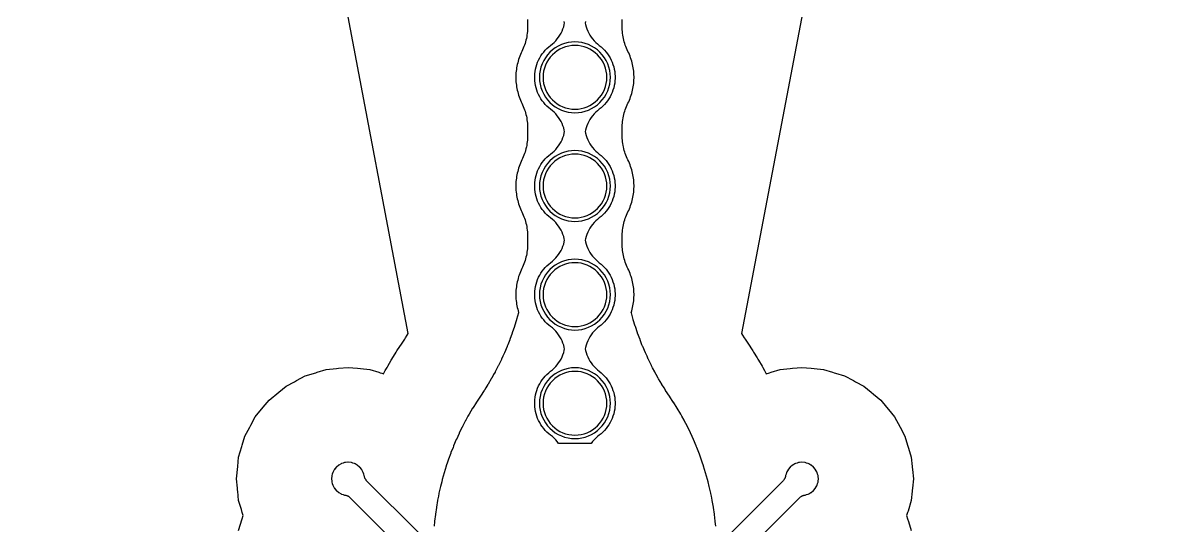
# Model space of a CAD drawing. Header units: metres. Extents: x -1805 to 1655, y -683 to 39617.
# Drawn here: x -116.7 to 126.9, y -538.5 to -432 of the extents above; entities that cross this region are included whole.
import ezdxf

# ---------------------------------------------------------------- set-up
doc = ezdxf.new("R2010")
doc.units = ezdxf.units.M
for name, color, linetype in [('Etching', 5, 'CONTINUOUS'), ('Metal', 4, 'CONTINUOUS'), ('pad_etching', 1, 'CONTINUOUS'), ('PEDOT_SIROF', 6, 'CONTINUOUS')]:
    doc.layers.add(name, color=color, linetype=linetype)

msp = doc.modelspace()

# ---------------------------------------------------------------- linework, layer by layer
at = {"layer": 'Etching'}
for points in [[(-71.14, -539.44), (-70.38, -536.93), (-70.18, -536.27), (-70.38, -535.61), (-70.56, -535), (-71.14, -533.1), (-71.34, -531.11), (-71.35, -530.95), (-71.4, -530.48), (-71.6, -528.49), (-71.34, -525.87), (-71.14, -523.89), (-70.47, -521.68), (-70.38, -521.37), (-69.8, -519.46), (-68.79, -517.58), (-68.56, -517.14), (-67.62, -515.38), (-65.95, -513.35), (-64.69, -511.81), (-62.65, -510.14), (-61.11, -508.87), (-59.35, -507.93), (-58.91, -507.7), (-57.03, -506.69), (-54.82, -506.02), (-54.51, -505.93), (-52.6, -505.35), (-50.46, -505.14), (-49.98, -505.09), (-48, -504.9), (-46.02, -505.09), (-45.38, -505.15), (-43.4, -505.35), (-41.49, -505.93), (-41.18, -506.02), (-40.88, -506.11), (-40.49, -506.23), (-40.12, -505.55), (-39.88, -505.12), (-39.75, -504.89), (-39.61, -504.65), (-38.87, -503.39), (-38.86, -503.38), (-38.73, -503.15), (-37.8, -501.66), (-37.66, -501.43), (-37.51, -501.21), (-36.69, -499.96), (-36.01, -498.94), (-35.83, -498.65), (-35.49, -498.11), (-35.26, -497.72), (-858, 3836.51)], [(858, 3836.51), (35.26, -497.72), (35.47, -498.08), (35.84, -498.67), (35.99, -498.91), (36.69, -499.97), (37.51, -501.21), (37.66, -501.43), (37.8, -501.66), (38.58, -502.91), (38.58, -502.91), (38.73, -503.15), (38.86, -503.38), (39.61, -504.65), (39.75, -504.89), (40.12, -505.55), (40.49, -506.23), (41.18, -506.02), (41.49, -505.93), (43.4, -505.35), (45.54, -505.14), (46.02, -505.09), (48, -504.9), (49.98, -505.09), (50.62, -505.15), (52.6, -505.35), (54.51, -505.93), (54.82, -506.02), (55.12, -506.11), (57.03, -506.69), (58.91, -507.7), (59.35, -507.93), (61.11, -508.87), (62.65, -510.14), (63.14, -510.54), (64.69, -511.81), (65.95, -513.35), (66.35, -513.84), (67.62, -515.38), (68.79, -517.58), (69.8, -519.46), (70.38, -521.37), (70.56, -521.98), (71.14, -523.89), (71.34, -525.87), (71.35, -526.03), (71.4, -526.51), (71.6, -528.49), (71.4, -530.48), (71.35, -530.95), (71.34, -531.11), (71.14, -533.1), (70.47, -535.31), (70.38, -535.61), (70.18, -536.27), (70.38, -536.93), (70.56, -537.54), (71.14, -539.44)], [(-10, -431.27), (-10, -432.71), (-10.01, -433.07), (-10.02, -433.44), (-10.05, -433.8), (-10.09, -434.16), (-10.14, -434.53), (-10.2, -434.89), (-10.27, -435.24), (-10.35, -435.6), (-10.45, -435.95), (-10.55, -436.3), (-10.66, -436.65), (-10.79, -436.99), (-10.92, -437.33), (-11.07, -437.66), (-11.22, -437.99), (-11.38, -438.32), (-11.53, -438.66), (-11.67, -439), (-11.79, -439.35), (-11.91, -439.69), (-12.02, -440.05), (-12.11, -440.4), (-12.2, -440.76), (-12.27, -441.12), (-12.34, -441.48), (-12.39, -441.84), (-12.43, -442.21), (-12.47, -442.57), (-12.49, -442.94), (-12.5, -443.31), (-12.5, -443.68), (-12.49, -444.04), (-12.47, -444.41), (-12.43, -444.78), (-12.39, -445.14), (-12.34, -445.5), (-12.27, -445.87), (-12.2, -446.23), (-12.11, -446.58), (-12.02, -446.94), (-11.91, -447.29), (-11.79, -447.64), (-11.67, -447.98), (-11.53, -448.32), (-11.38, -448.66), (-11.22, -448.99), (-11.07, -449.32), (-10.92, -449.66), (-10.79, -450), (-10.66, -450.34), (-10.55, -450.68), (-10.45, -451.03), (-10.35, -451.39), (-10.27, -451.74), (-10.2, -452.1), (-10.14, -452.46), (-10.09, -452.82), (-10.05, -453.18), (-10.02, -453.55), (-10.01, -453.91), (-10, -454.27), (-10, -455.71), (-10.01, -456.07), (-10.02, -456.44), (-10.05, -456.8), (-10.09, -457.16), (-10.14, -457.53), (-10.2, -457.89), (-10.27, -458.24), (-10.35, -458.6), (-10.45, -458.95), (-10.55, -459.3), (-10.66, -459.65), (-10.79, -459.99), (-10.92, -460.33), (-11.07, -460.66), (-11.22, -460.99), (-11.38, -461.32), (-11.53, -461.66), (-11.67, -462), (-11.79, -462.35), (-11.91, -462.69), (-12.02, -463.05), (-12.11, -463.4), (-12.2, -463.76), (-12.27, -464.12), (-12.34, -464.48), (-12.39, -464.84), (-12.43, -465.21), (-12.47, -465.57), (-12.49, -465.94), (-12.5, -466.31), (-12.5, -466.68), (-12.49, -467.04), (-12.47, -467.41), (-12.43, -467.78), (-12.39, -468.14), (-12.34, -468.5), (-12.27, -468.87), (-12.2, -469.23), (-12.11, -469.58), (-12.02, -469.94), (-11.91, -470.29), (-11.79, -470.64), (-11.67, -470.98), (-11.53, -471.32), (-11.38, -471.66), (-11.22, -471.99), (-11.07, -472.32), (-10.92, -472.66), (-10.79, -473), (-10.66, -473.34), (-10.55, -473.68), (-10.45, -474.03), (-10.35, -474.39), (-10.27, -474.74), (-10.2, -475.1), (-10.14, -475.46), (-10.09, -475.82), (-10.05, -476.18), (-10.02, -476.55), (-10.01, -476.91), (-10, -477.27), (-10, -478.48), (-10, -478.51), (-10, -478.53), (-10.01, -479.14), (-10.02, -479.44), (-10.05, -479.8), (-10.09, -480.16), (-10.14, -480.53), (-10.2, -480.89), (-10.27, -481.24), (-10.35, -481.6), (-10.45, -481.95), (-10.55, -482.3), (-10.66, -482.65), (-10.79, -482.99), (-10.92, -483.33), (-11.07, -483.66), (-11.22, -483.99), (-11.38, -484.32), (-11.53, -484.66), (-11.67, -485), (-11.79, -485.35), (-11.91, -485.69), (-12.02, -486.05), (-12.11, -486.4), (-12.2, -486.76), (-12.27, -487.12), (-12.34, -487.48), (-12.39, -487.84), (-12.43, -488.21), (-12.47, -488.57), (-12.49, -488.94), (-12.5, -489.31), (-12.5, -489.68), (-12.49, -490.04), (-12.47, -490.41), (-12.43, -490.78), (-12.39, -491.14), (-12.34, -491.5), (-12.27, -491.87), (-12.2, -492.23), (-12.11, -492.58), (-12.02, -492.94), (-11.92, -493.26), (-11.93, -493.31), (-11.94, -493.36), (-12.33, -494.75), (-12.35, -494.8), (-12.77, -496.18), (-12.79, -496.23), (-13.25, -497.61), (-13.27, -497.66), (-13.77, -499.02), (-13.78, -499.07), (-14.19, -500.1), (-14.32, -500.41), (-14.34, -500.46), (-14.9, -501.79), (-14.93, -501.84), (-15.25, -502.56), (-15.53, -503.16), (-15.55, -503.21), (-16.18, -504.51), (-16.21, -504.55), (-16.44, -505.01), (-16.88, -505.84), (-16.9, -505.88), (-17.19, -506.41), (-17.6, -507.15), (-17.63, -507.2), (-17.7, -507.31), (-18.36, -508.44), (-18.39, -508.49), (-18.87, -509.25), (-19.16, -509.72), (-19.19, -509.76), (-20, -510.99), (-20.82, -512.23), (-20.83, -512.24), (-20.83, -512.25), (-21.62, -513.51), (-21.62, -513.52), (-21.63, -513.53), (-21.63, -513.53), (-22.38, -514.8), (-22.38, -514.81), (-22.39, -514.82), (-22.62, -515.25), (-23.1, -516.11), (-23.11, -516.12), (-23.12, -516.13), (-23.8, -517.44), (-23.8, -517.45), (-23.81, -517.46), (-23.86, -517.57), (-24.46, -518.79), (-24.46, -518.8), (-24.47, -518.81), (-24.5, -518.89), (-25.08, -520.15), (-25.09, -520.17), (-25.09, -520.18), (-25.67, -521.54), (-25.67, -521.55), (-25.68, -521.56), (-25.78, -521.83), (-26.22, -522.93), (-26.22, -522.94), (-26.23, -522.96), (-26.26, -523.04), (-26.74, -524.34), (-26.74, -524.35), (-26.74, -524.36), (-26.94, -524.95), (-27.21, -525.76), (-27.22, -525.77), (-27.22, -525.79), (-27.44, -526.49), (-27.66, -527.2), (-27.66, -527.21), (-27.66, -527.22), (-28.06, -528.64), (-28.06, -528.65), (-28.07, -528.67), (-28.18, -529.1), (-28.43, -530.1), (-28.43, -530.11), (-28.43, -530.12), (-28.76, -531.56), (-28.76, -531.57), (-28.76, -531.59), (-28.87, -532.15), (-29.05, -533.03), (-29.05, -533.05), (-29.05, -533.06), (-29.29, -534.46), (-29.3, -534.51), (-29.3, -534.52), (-29.3, -534.54), (-29.51, -536), (-29.51, -536.01), (-29.52, -536.02), (-29.69, -537.49), (-29.69, -537.5), (-29.69, -537.51), (-29.78, -538.53)], [(29.78, -538.53), (29.69, -537.51), (29.69, -537.5), (29.69, -537.49), (29.52, -536.02), (29.51, -536.01), (29.51, -536), (29.3, -534.54), (29.3, -534.52), (29.3, -534.51), (29.29, -534.46), (29.05, -533.06), (29.05, -533.05), (29.05, -533.03), (28.87, -532.15), (28.76, -531.59), (28.76, -531.57), (28.76, -531.56), (28.43, -530.12), (28.43, -530.11), (28.43, -530.1), (28.18, -529.1), (28.07, -528.67), (28.06, -528.65), (28.06, -528.64), (27.66, -527.22), (27.66, -527.21), (27.66, -527.2), (27.44, -526.49), (27.22, -525.79), (27.22, -525.77), (27.21, -525.76), (26.94, -524.95), (26.74, -524.36), (26.74, -524.35), (26.74, -524.34), (26.26, -523.04), (26.23, -522.96), (26.22, -522.94), (26.22, -522.93), (25.78, -521.83), (25.68, -521.56), (25.67, -521.55), (25.67, -521.54), (25.09, -520.18), (25.09, -520.17), (25.08, -520.15), (24.5, -518.89), (24.47, -518.81), (24.46, -518.8), (24.46, -518.79), (23.86, -517.57), (23.81, -517.46), (23.8, -517.45), (23.8, -517.44), (23.12, -516.13), (23.11, -516.12), (23.1, -516.11), (22.62, -515.25), (22.39, -514.82), (22.38, -514.81), (22.38, -514.8), (21.63, -513.53), (21.63, -513.53), (21.62, -513.52), (21.62, -513.51), (20.83, -512.25), (20.83, -512.24), (20.82, -512.23), (20, -510.99), (19.19, -509.76), (19.16, -509.72), (18.87, -509.25), (18.39, -508.49), (18.36, -508.44), (17.7, -507.31), (17.63, -507.2), (17.6, -507.15), (17.19, -506.41), (16.9, -505.88), (16.88, -505.84), (16.44, -505.01), (16.21, -504.55), (16.18, -504.51), (15.55, -503.21), (15.53, -503.16), (15.25, -502.56), (14.93, -501.84), (14.9, -501.79), (14.34, -500.46), (14.32, -500.41), (14.19, -500.1), (13.78, -499.07), (13.77, -499.02), (13.27, -497.66), (13.25, -497.61), (12.79, -496.23), (12.77, -496.18), (12.35, -494.8), (12.33, -494.75), (11.94, -493.36), (11.93, -493.31), (11.92, -493.26), (12.02, -492.94), (12.11, -492.58), (12.2, -492.23), (12.27, -491.87), (12.34, -491.5), (12.39, -491.14), (12.43, -490.78), (12.47, -490.41), (12.49, -490.04), (12.5, -489.68), (12.5, -489.31), (12.49, -488.94), (12.47, -488.57), (12.43, -488.21), (12.39, -487.84), (12.34, -487.48), (12.27, -487.12), (12.2, -486.76), (12.11, -486.4), (12.02, -486.05), (11.91, -485.69), (11.79, -485.35), (11.67, -485), (11.53, -484.66), (11.38, -484.32), (11.22, -483.99), (11.07, -483.66), (10.92, -483.33), (10.79, -482.99), (10.66, -482.65), (10.55, -482.3), (10.45, -481.95), (10.35, -481.6), (10.27, -481.24), (10.2, -480.89), (10.14, -480.53), (10.09, -480.16), (10.05, -479.8), (10.02, -479.44), (10.01, -479.14), (10, -478.53), (10, -478.51), (10, -478.48), (10, -477.27), (10.01, -476.91), (10.02, -476.55), (10.05, -476.18), (10.09, -475.82), (10.14, -475.46), (10.2, -475.1), (10.27, -474.74), (10.35, -474.39), (10.45, -474.03), (10.55, -473.68), (10.66, -473.34), (10.79, -473), (10.92, -472.66), (11.07, -472.32), (11.22, -471.99), (11.38, -471.66), (11.53, -471.32), (11.67, -470.98), (11.79, -470.64), (11.91, -470.29), (12.02, -469.94), (12.11, -469.58), (12.2, -469.23), (12.27, -468.87), (12.34, -468.5), (12.39, -468.14), (12.43, -467.78), (12.47, -467.41), (12.49, -467.04), (12.5, -466.68), (12.5, -466.31), (12.49, -465.94), (12.47, -465.57), (12.43, -465.21), (12.39, -464.84), (12.34, -464.48), (12.27, -464.12), (12.2, -463.76), (12.11, -463.4), (12.02, -463.05), (11.91, -462.69), (11.79, -462.35), (11.67, -462), (11.53, -461.66), (11.38, -461.32), (11.22, -460.99), (11.07, -460.66), (10.92, -460.33), (10.79, -459.99), (10.66, -459.65), (10.55, -459.3), (10.45, -458.95), (10.35, -458.6), (10.27, -458.24), (10.2, -457.89), (10.14, -457.53), (10.09, -457.16), (10.05, -456.8), (10.02, -456.44), (10.01, -456.07), (10, -455.71), (10, -454.27), (10.01, -453.91), (10.02, -453.55), (10.05, -453.18), (10.09, -452.82), (10.14, -452.46), (10.2, -452.1), (10.27, -451.74), (10.35, -451.39), (10.45, -451.03), (10.55, -450.68), (10.66, -450.34), (10.79, -450), (10.92, -449.66), (11.07, -449.32), (11.22, -448.99), (11.38, -448.66), (11.53, -448.32), (11.67, -447.98), (11.79, -447.64), (11.91, -447.29), (12.02, -446.94), (12.11, -446.58), (12.2, -446.23), (12.27, -445.87), (12.34, -445.5), (12.39, -445.14), (12.43, -444.78), (12.47, -444.41), (12.49, -444.04), (12.5, -443.68), (12.5, -443.31), (12.49, -442.94), (12.47, -442.57), (12.43, -442.21), (12.39, -441.84), (12.34, -441.48), (12.27, -441.12), (12.2, -440.76), (12.11, -440.4), (12.02, -440.05), (11.91, -439.69), (11.79, -439.35), (11.67, -439), (11.53, -438.66), (11.38, -438.32), (11.22, -437.99), (11.07, -437.66), (10.92, -437.33), (10.79, -436.99), (10.66, -436.65), (10.55, -436.3), (10.45, -435.95), (10.35, -435.6), (10.27, -435.24), (10.2, -434.89), (10.14, -434.53), (10.09, -434.16), (10.05, -433.8), (10.02, -433.44), (10.01, -433.07), (10, -432.71), (10, -431.27)], [(-33.19, -539.77), (-44, -528.96), (-44.07, -528.89), (-44.13, -528.82), (-44.19, -528.74), (-44.24, -528.67), (-44.29, -528.59), (-44.34, -528.5), (-44.38, -528.42), (-44.42, -528.33), (-44.46, -528.25), (-44.49, -528.16), (-44.52, -528.07), (-44.54, -527.97), (-44.56, -527.88), (-44.56, -527.83), (-44.57, -527.82), (-44.57, -527.81), (-44.57, -527.79), (-44.67, -527.48), (-44.76, -527.18), (-44.77, -527.15), (-44.78, -527.13), (-44.84, -527.01), (-45.08, -526.57), (-45.09, -526.55), (-45.11, -526.53), (-45.51, -526.04), (-45.53, -526.02), (-45.54, -526), (-46.04, -525.6), (-46.06, -525.58), (-46.08, -525.57), (-46.52, -525.34), (-46.64, -525.27), (-46.66, -525.26), (-46.68, -525.25), (-46.99, -525.16), (-47.29, -525.07), (-47.32, -525.06), (-47.34, -525.06), (-47.98, -524.99), (-48, -524.99), (-48.02, -524.99), (-48.5, -525.04), (-48.66, -525.06), (-48.68, -525.06), (-48.71, -525.07), (-49.01, -525.16), (-49.32, -525.25), (-49.34, -525.26), (-49.36, -525.27), (-49.48, -525.34), (-49.92, -525.57), (-49.94, -525.58), (-49.96, -525.6), (-50.46, -526), (-50.47, -526.02), (-50.49, -526.04), (-50.89, -526.53), (-50.91, -526.55), (-50.92, -526.57), (-51.16, -527.01), (-51.22, -527.13), (-51.23, -527.15), (-51.24, -527.18), (-51.33, -527.48), (-51.43, -527.79), (-51.43, -527.81), (-51.44, -527.83), (-51.5, -528.47), (-51.5, -528.49), (-51.5, -528.52), (-51.45, -528.99), (-51.44, -529.15), (-51.43, -529.17), (-51.43, -529.2), (-51.33, -529.5), (-51.24, -529.81), (-51.23, -529.83), (-51.22, -529.85), (-51.16, -529.98), (-50.92, -530.41), (-50.91, -530.44), (-50.89, -530.46), (-50.49, -530.95), (-50.47, -530.97), (-50.46, -530.98), (-49.96, -531.39), (-49.94, -531.4), (-49.92, -531.41), (-49.48, -531.65), (-49.36, -531.71), (-49.34, -531.73), (-49.32, -531.73), (-49.01, -531.83), (-48.71, -531.92), (-48.68, -531.92), (-48.67, -531.93), (-48.66, -531.93), (-48.61, -531.94), (-48.52, -531.95), (-48.43, -531.98), (-48.34, -532), (-48.25, -532.03), (-48.16, -532.07), (-48.07, -532.11), (-47.99, -532.15), (-47.91, -532.2), (-47.83, -532.25), (-47.75, -532.31), (-47.68, -532.36), (-47.6, -532.43), (-47.54, -532.49), (-30.59, -549.44)], [(30.59, -549.44), (47.54, -532.49), (47.6, -532.43), (47.68, -532.36), (47.75, -532.31), (47.83, -532.25), (47.91, -532.2), (47.99, -532.15), (48.07, -532.11), (48.16, -532.07), (48.25, -532.03), (48.34, -532), (48.43, -531.98), (48.52, -531.95), (48.61, -531.94), (48.66, -531.93), (48.67, -531.93), (48.68, -531.92), (48.71, -531.92), (49.01, -531.83), (49.32, -531.73), (49.34, -531.73), (49.36, -531.71), (49.48, -531.65), (49.92, -531.41), (49.94, -531.4), (49.96, -531.39), (50.46, -530.98), (50.47, -530.97), (50.49, -530.95), (50.89, -530.46), (50.91, -530.44), (50.92, -530.41), (51.16, -529.98), (51.22, -529.85), (51.23, -529.83), (51.24, -529.81), (51.33, -529.5), (51.43, -529.2), (51.43, -529.17), (51.44, -529.15), (51.45, -528.99), (51.5, -528.52), (51.5, -528.49), (51.5, -528.47), (51.45, -527.99), (51.44, -527.83), (51.43, -527.81), (51.43, -527.79), (51.33, -527.48), (51.24, -527.18), (51.23, -527.15), (51.22, -527.13), (51.16, -527.01), (50.92, -526.57), (50.91, -526.55), (50.89, -526.53), (50.49, -526.04), (50.47, -526.02), (50.46, -526), (49.96, -525.6), (49.94, -525.58), (49.92, -525.57), (49.48, -525.34), (49.36, -525.27), (49.34, -525.26), (49.32, -525.25), (49.01, -525.16), (48.71, -525.07), (48.68, -525.06), (48.66, -525.06), (48.02, -524.99), (48, -524.99), (47.98, -524.99), (47.5, -525.04), (47.34, -525.06), (47.32, -525.06), (47.29, -525.07), (46.99, -525.16), (46.68, -525.25), (46.66, -525.26), (46.64, -525.27), (46.52, -525.34), (46.08, -525.57), (46.06, -525.58), (46.04, -525.6), (45.54, -526), (45.53, -526.02), (45.51, -526.04), (45.11, -526.53), (45.09, -526.55), (45.08, -526.57), (44.84, -527.01), (44.78, -527.13), (44.77, -527.15), (44.76, -527.18), (44.67, -527.48), (44.57, -527.79), (44.57, -527.81), (44.57, -527.82), (44.56, -527.83), (44.56, -527.88), (44.54, -527.97), (44.52, -528.07), (44.49, -528.16), (44.46, -528.25), (44.42, -528.33), (44.38, -528.42), (44.34, -528.5), (44.29, -528.59), (44.24, -528.67), (44.19, -528.74), (44.13, -528.82), (44.07, -528.89), (44, -528.96), (33.19, -539.77)]]:
    msp.add_lwpolyline(points, dxfattribs=at)
at = {"layer": 'Metal'}
msp.add_lwpolyline([(2.24, -431.67), (2.17, -431.99), (2.24, -432.31), (2.37, -432.78), (2.54, -433.24), (2.73, -433.7), (2.94, -434.14), (3.19, -434.56), (3.46, -434.97), (3.75, -435.36), (4.07, -435.74), (4.41, -436.09), (4.77, -436.42), (5.15, -436.73), (5.54, -437.05), (5.92, -437.39), (6.27, -437.75), (6.6, -438.13), (6.9, -438.53), (7.18, -438.95), (7.44, -439.38), (7.67, -439.83), (7.88, -440.29), (8.05, -440.77), (8.2, -441.25), (8.32, -441.74), (8.41, -442.24), (8.47, -442.74), (8.5, -443.24), (8.5, -443.74), (8.47, -444.25), (8.41, -444.75), (8.32, -445.24), (8.2, -445.73), (8.05, -446.22), (7.88, -446.69), (7.67, -447.15), (7.44, -447.6), (7.18, -448.03), (6.9, -448.45), (6.6, -448.85), (6.27, -449.23), (5.92, -449.6), (5.54, -449.94), (5.15, -450.25), (4.77, -450.56), (4.41, -450.89), (4.07, -451.25), (3.75, -451.62), (3.46, -452.01), (3.19, -452.42), (2.94, -452.85), (2.73, -453.29), (2.54, -453.74), (2.37, -454.2), (2.24, -454.67), (2.17, -454.99), (2.24, -455.31), (2.37, -455.78), (2.54, -456.24), (2.73, -456.7), (2.94, -457.14), (3.19, -457.56), (3.46, -457.97), (3.75, -458.36), (4.07, -458.74), (4.41, -459.09), (4.77, -459.42), (5.15, -459.73), (5.54, -460.05), (5.92, -460.39), (6.27, -460.75), (6.6, -461.13), (6.9, -461.53), (7.18, -461.95), (7.44, -462.38), (7.67, -462.83), (7.88, -463.29), (8.05, -463.77), (8.2, -464.25), (8.32, -464.74), (8.41, -465.24), (8.47, -465.74), (8.5, -466.24), (8.5, -466.74), (8.47, -467.25), (8.41, -467.75), (8.32, -468.24), (8.2, -468.73), (8.05, -469.22), (7.88, -469.69), (7.67, -470.15), (7.44, -470.6), (7.18, -471.03), (6.9, -471.45), (6.6, -471.85), (6.27, -472.23), (5.92, -472.6), (5.54, -472.94), (5.15, -473.25), (4.77, -473.56), (4.41, -473.89), (4.07, -474.25), (3.75, -474.62), (3.46, -475.01), (3.19, -475.42), (2.94, -475.85), (2.73, -476.29), (2.54, -476.74), (2.37, -477.2), (2.24, -477.67), (2.17, -477.99), (2.24, -478.31), (2.37, -478.78), (2.54, -479.24), (2.73, -479.7), (2.94, -480.14), (3.19, -480.56), (3.46, -480.97), (3.75, -481.36), (4.07, -481.74), (4.41, -482.09), (4.77, -482.42), (5.15, -482.73), (5.54, -483.05), (5.92, -483.39), (6.27, -483.75), (6.6, -484.13), (6.9, -484.53), (7.18, -484.95), (7.44, -485.38), (7.67, -485.83), (7.88, -486.29), (8.05, -486.77), (8.2, -487.25), (8.32, -487.74), (8.41, -488.24), (8.47, -488.74), (8.5, -489.24), (8.5, -489.74), (8.47, -490.25), (8.41, -490.75), (8.32, -491.24), (8.2, -491.73), (8.05, -492.22), (7.88, -492.69), (7.67, -493.15), (7.44, -493.6), (7.18, -494.03), (6.9, -494.45), (6.6, -494.85), (6.27, -495.23), (5.92, -495.6), (5.54, -495.94), (5.15, -496.25), (4.77, -496.56), (4.41, -496.89), (4.07, -497.25), (3.75, -497.62), (3.46, -498.01), (3.19, -498.42), (2.94, -498.85), (2.73, -499.29), (2.54, -499.74), (2.37, -500.2), (2.24, -500.67), (2.17, -500.99), (2.24, -501.31), (2.37, -501.78), (2.54, -502.24), (2.73, -502.7), (2.94, -503.14), (3.19, -503.56), (3.19, -503.56), (3.19, -503.56), (3.46, -503.97), (3.75, -504.36), (4.07, -504.74), (4.41, -505.09), (4.77, -505.42), (5.15, -505.73), (5.54, -506.05), (5.92, -506.39), (6.27, -506.75), (6.6, -507.13), (6.9, -507.53), (7.18, -507.95), (7.44, -508.38), (7.67, -508.83), (7.88, -509.29), (8.05, -509.77), (8.2, -510.25), (8.32, -510.74), (8.41, -511.24), (8.47, -511.74), (8.5, -512.24), (8.5, -512.74), (8.47, -513.25), (8.41, -513.75), (8.32, -514.24), (8.2, -514.73), (8.05, -515.22), (7.88, -515.69), (7.67, -516.15), (7.44, -516.6), (7.18, -517.03), (6.9, -517.45), (6.6, -517.85), (6.27, -518.23), (5.92, -518.6), (5.54, -518.94), (5.15, -519.25), (4.77, -519.56), (4.41, -519.89), (4.07, -520.25), (3.75, -520.62), (3.47, -520.99), (-3.47, -520.99), (-3.75, -520.62), (-4.07, -520.25), (-4.41, -519.89), (-4.77, -519.56), (-5.15, -519.25), (-5.54, -518.94), (-5.92, -518.6), (-6.27, -518.23), (-6.6, -517.85), (-6.9, -517.45), (-7.18, -517.03), (-7.44, -516.6), (-7.67, -516.15), (-7.88, -515.69), (-8.05, -515.22), (-8.2, -514.73), (-8.32, -514.24), (-8.41, -513.75), (-8.47, -513.25), (-8.5, -512.74), (-8.5, -512.24), (-8.47, -511.74), (-8.41, -511.24), (-8.32, -510.74), (-8.2, -510.25), (-8.05, -509.77), (-7.88, -509.29), (-7.67, -508.83), (-7.44, -508.38), (-7.18, -507.95), (-6.9, -507.53), (-6.6, -507.13), (-6.27, -506.75), (-5.92, -506.39), (-5.54, -506.05), (-5.15, -505.73), (-4.77, -505.42), (-4.41, -505.09), (-4.07, -504.74), (-3.75, -504.36), (-3.46, -503.97), (-3.19, -503.56), (-2.94, -503.14), (-2.73, -502.7), (-2.54, -502.24), (-2.37, -501.78), (-2.24, -501.31), (-2.17, -500.99), (-2.24, -500.67), (-2.37, -500.2), (-2.54, -499.74), (-2.73, -499.29), (-2.94, -498.85), (-3.19, -498.42), (-3.46, -498.01), (-3.75, -497.62), (-4.07, -497.25), (-4.41, -496.89), (-4.77, -496.56), (-5.15, -496.25), (-5.54, -495.94), (-5.92, -495.6), (-6.27, -495.23), (-6.6, -494.85), (-6.9, -494.45), (-7.18, -494.03), (-7.44, -493.6), (-7.67, -493.15), (-7.88, -492.69), (-8.05, -492.22), (-8.2, -491.73), (-8.32, -491.24), (-8.41, -490.75), (-8.47, -490.25), (-8.5, -489.74), (-8.5, -489.24), (-8.47, -488.74), (-8.41, -488.24), (-8.32, -487.74), (-8.2, -487.25), (-8.05, -486.77), (-7.88, -486.29), (-7.67, -485.83), (-7.44, -485.38), (-7.18, -484.95), (-6.9, -484.53), (-6.6, -484.13), (-6.27, -483.75), (-5.92, -483.39), (-5.54, -483.05), (-5.15, -482.73), (-4.77, -482.42), (-4.41, -482.09), (-4.07, -481.74), (-3.75, -481.36), (-3.46, -480.97), (-3.19, -480.56), (-2.94, -480.14), (-2.73, -479.7), (-2.54, -479.24), (-2.37, -478.78), (-2.24, -478.31), (-2.17, -477.99), (-2.24, -477.67), (-2.37, -477.2), (-2.54, -476.74), (-2.73, -476.29), (-2.94, -475.85), (-3.19, -475.42), (-3.46, -475.01), (-3.75, -474.62), (-4.07, -474.25), (-4.41, -473.89), (-4.77, -473.56), (-5.15, -473.25), (-5.54, -472.94), (-5.92, -472.6), (-6.27, -472.23), (-6.6, -471.85), (-6.9, -471.45), (-7.18, -471.03), (-7.44, -470.6), (-7.67, -470.15), (-7.88, -469.69), (-8.05, -469.22), (-8.2, -468.73), (-8.32, -468.24), (-8.41, -467.75), (-8.47, -467.25), (-8.5, -466.74), (-8.5, -466.24), (-8.47, -465.74), (-8.41, -465.24), (-8.32, -464.74), (-8.2, -464.25), (-8.05, -463.77), (-7.88, -463.29), (-7.67, -462.83), (-7.44, -462.38), (-7.18, -461.95), (-6.9, -461.53), (-6.6, -461.13), (-6.27, -460.75), (-5.92, -460.39), (-5.54, -460.05), (-5.15, -459.73), (-4.77, -459.42), (-4.41, -459.09), (-4.07, -458.74), (-3.75, -458.36), (-3.46, -457.97), (-3.19, -457.56), (-2.94, -457.14), (-2.73, -456.7), (-2.54, -456.24), (-2.37, -455.78), (-2.24, -455.31), (-2.17, -454.99), (-2.24, -454.67), (-2.37, -454.2), (-2.54, -453.74), (-2.73, -453.29), (-2.94, -452.85), (-3.19, -452.42), (-3.46, -452.01), (-3.75, -451.62), (-4.07, -451.25), (-4.41, -450.89), (-4.77, -450.56), (-5.15, -450.25), (-5.54, -449.94), (-5.92, -449.6), (-6.27, -449.23), (-6.6, -448.85), (-6.9, -448.45), (-7.18, -448.03), (-7.44, -447.6), (-7.67, -447.15), (-7.88, -446.69), (-8.05, -446.22), (-8.2, -445.73), (-8.32, -445.24), (-8.41, -444.75), (-8.47, -444.25), (-8.5, -443.74), (-8.5, -443.24), (-8.47, -442.74), (-8.41, -442.24), (-8.32, -441.74), (-8.2, -441.25), (-8.05, -440.77), (-7.88, -440.29), (-7.67, -439.83), (-7.44, -439.38), (-7.18, -438.95), (-6.9, -438.53), (-6.6, -438.13), (-6.27, -437.75), (-5.92, -437.39), (-5.54, -437.05), (-5.15, -436.73), (-4.77, -436.42), (-4.41, -436.09), (-4.07, -435.74), (-3.75, -435.36), (-3.46, -434.97), (-3.19, -434.56), (-2.94, -434.14), (-2.73, -433.7), (-2.54, -433.24), (-2.37, -432.78), (-2.24, -432.31), (-2.17, -431.99), (-2.24, -431.67)], dxfattribs=at)
at = {"layer": 'pad_etching'}
for points in [[(6.75, -443.49), (6.72, -442.83), (6.62, -442.18), (6.46, -441.53), (6.24, -440.91), (5.95, -440.31), (5.61, -439.74), (5.22, -439.21), (4.77, -438.72), (4.28, -438.27), (3.75, -437.88), (3.18, -437.54), (2.58, -437.26), (1.96, -437.03), (1.32, -436.87), (0.66, -436.77), (0, -436.74), (-0.66, -436.77), (-1.32, -436.87), (-1.96, -437.03), (-2.58, -437.26), (-3.18, -437.54), (-3.75, -437.88), (-4.28, -438.27), (-4.77, -438.72), (-5.22, -439.21), (-5.61, -439.74), (-5.95, -440.31), (-6.24, -440.91), (-6.46, -441.53), (-6.62, -442.18), (-6.72, -442.83), (-6.75, -443.49), (-6.72, -444.15), (-6.62, -444.81), (-6.46, -445.45), (-6.24, -446.08), (-5.95, -446.67), (-5.61, -447.24), (-5.22, -447.77), (-4.77, -448.27), (-4.28, -448.71), (-3.75, -449.1), (-3.18, -449.45), (-2.58, -449.73), (-1.96, -449.95), (-1.32, -450.11), (-0.66, -450.21), (0, -450.24), (0.66, -450.21), (1.32, -450.11), (1.96, -449.95), (2.58, -449.73), (3.18, -449.45), (3.75, -449.1), (4.28, -448.71), (4.77, -448.27), (5.22, -447.77), (5.61, -447.24), (5.95, -446.67), (6.24, -446.08), (6.46, -445.45), (6.62, -444.81), (6.72, -444.15), (6.75, -443.49)], [(6.75, -466.49), (6.72, -465.83), (6.62, -465.18), (6.46, -464.53), (6.24, -463.91), (5.95, -463.31), (5.61, -462.74), (5.22, -462.21), (4.77, -461.72), (4.28, -461.27), (3.75, -460.88), (3.18, -460.54), (2.58, -460.26), (1.96, -460.03), (1.32, -459.87), (0.66, -459.77), (0, -459.74), (-0.66, -459.77), (-1.32, -459.87), (-1.96, -460.03), (-2.58, -460.26), (-3.18, -460.54), (-3.75, -460.88), (-4.28, -461.27), (-4.77, -461.72), (-5.22, -462.21), (-5.61, -462.74), (-5.95, -463.31), (-6.24, -463.91), (-6.46, -464.53), (-6.62, -465.18), (-6.72, -465.83), (-6.75, -466.49), (-6.72, -467.15), (-6.62, -467.81), (-6.46, -468.45), (-6.24, -469.08), (-5.95, -469.67), (-5.61, -470.24), (-5.22, -470.77), (-4.77, -471.27), (-4.28, -471.71), (-3.75, -472.1), (-3.18, -472.45), (-2.58, -472.73), (-1.96, -472.95), (-1.32, -473.11), (-0.66, -473.21), (0, -473.24), (0.66, -473.21), (1.32, -473.11), (1.96, -472.95), (2.58, -472.73), (3.18, -472.45), (3.75, -472.1), (4.28, -471.71), (4.77, -471.27), (5.22, -470.77), (5.61, -470.24), (5.95, -469.67), (6.24, -469.08), (6.46, -468.45), (6.62, -467.81), (6.72, -467.15), (6.75, -466.49)], [(6.75, -489.49), (6.72, -488.83), (6.62, -488.18), (6.46, -487.53), (6.24, -486.91), (5.95, -486.31), (5.61, -485.74), (5.22, -485.21), (4.77, -484.72), (4.28, -484.27), (3.75, -483.88), (3.18, -483.54), (2.58, -483.26), (1.96, -483.03), (1.32, -482.87), (0.66, -482.77), (0, -482.74), (-0.66, -482.77), (-1.32, -482.87), (-1.96, -483.03), (-2.58, -483.26), (-3.18, -483.54), (-3.75, -483.88), (-4.28, -484.27), (-4.77, -484.72), (-5.22, -485.21), (-5.61, -485.74), (-5.95, -486.31), (-6.24, -486.91), (-6.46, -487.53), (-6.62, -488.18), (-6.72, -488.83), (-6.75, -489.49), (-6.72, -490.15), (-6.62, -490.81), (-6.46, -491.45), (-6.24, -492.08), (-5.95, -492.67), (-5.61, -493.24), (-5.22, -493.77), (-4.77, -494.27), (-4.28, -494.71), (-3.75, -495.1), (-3.18, -495.45), (-2.58, -495.73), (-1.96, -495.95), (-1.32, -496.11), (-0.66, -496.21), (0, -496.24), (0.66, -496.21), (1.32, -496.11), (1.96, -495.95), (2.58, -495.73), (3.18, -495.45), (3.75, -495.1), (4.28, -494.71), (4.77, -494.27), (5.22, -493.77), (5.61, -493.24), (5.95, -492.67), (6.24, -492.08), (6.46, -491.45), (6.62, -490.81), (6.72, -490.15), (6.75, -489.49)], [(6.75, -512.49), (6.72, -511.83), (6.62, -511.18), (6.46, -510.53), (6.24, -509.91), (5.95, -509.31), (5.61, -508.74), (5.22, -508.21), (4.77, -507.72), (4.28, -507.27), (3.75, -506.88), (3.18, -506.54), (2.58, -506.26), (1.96, -506.03), (1.32, -505.87), (0.66, -505.77), (0, -505.74), (-0.66, -505.77), (-1.32, -505.87), (-1.96, -506.03), (-2.58, -506.26), (-3.18, -506.54), (-3.75, -506.88), (-4.28, -507.27), (-4.77, -507.72), (-5.22, -508.21), (-5.61, -508.74), (-5.95, -509.31), (-6.24, -509.91), (-6.46, -510.53), (-6.62, -511.18), (-6.72, -511.83), (-6.75, -512.49), (-6.72, -513.15), (-6.62, -513.81), (-6.46, -514.45), (-6.24, -515.08), (-5.95, -515.67), (-5.61, -516.24), (-5.22, -516.77), (-4.77, -517.27), (-4.28, -517.71), (-3.75, -518.1), (-3.18, -518.45), (-2.58, -518.73), (-1.96, -518.95), (-1.32, -519.11), (-0.66, -519.21), (0, -519.24), (0.66, -519.21), (1.32, -519.11), (1.96, -518.95), (2.58, -518.73), (3.18, -518.45), (3.75, -518.1), (4.28, -517.71), (4.77, -517.27), (5.22, -516.77), (5.61, -516.24), (5.95, -515.67), (6.24, -515.08), (6.46, -514.45), (6.62, -513.81), (6.72, -513.15), (6.75, -512.49)]]:
    msp.add_lwpolyline(points, close=True, dxfattribs=at)
at = {"layer": 'PEDOT_SIROF'}
for points in [[(7.5, -443.49), (7.46, -442.76), (7.36, -442.03), (7.18, -441.31), (6.93, -440.62), (6.61, -439.96), (6.24, -439.33), (5.8, -438.73), (5.3, -438.19), (4.76, -437.69), (4.17, -437.26), (3.54, -436.88), (2.87, -436.56), (2.18, -436.32), (1.46, -436.14), (0.74, -436.03), (0, -435.99), (-0.74, -436.03), (-1.46, -436.14), (-2.18, -436.32), (-2.87, -436.56), (-3.54, -436.88), (-4.17, -437.26), (-4.76, -437.69), (-5.3, -438.19), (-5.8, -438.73), (-6.24, -439.33), (-6.61, -439.96), (-6.93, -440.62), (-7.18, -441.31), (-7.36, -442.03), (-7.46, -442.76), (-7.5, -443.49), (-7.46, -444.23), (-7.36, -444.96), (-7.18, -445.67), (-6.93, -446.36), (-6.61, -447.03), (-6.24, -447.66), (-5.8, -448.25), (-5.3, -448.8), (-4.76, -449.29), (-4.17, -449.73), (-3.54, -450.11), (-2.87, -450.42), (-2.18, -450.67), (-1.46, -450.85), (-0.74, -450.96), (0, -450.99), (0.74, -450.96), (1.46, -450.85), (2.18, -450.67), (2.87, -450.42), (3.54, -450.11), (4.17, -449.73), (4.76, -449.29), (5.3, -448.8), (5.8, -448.25), (6.24, -447.66), (6.61, -447.03), (6.93, -446.36), (7.18, -445.67), (7.36, -444.96), (7.46, -444.23), (7.5, -443.49)], [(7.5, -466.49), (7.46, -465.76), (7.36, -465.03), (7.18, -464.31), (6.93, -463.62), (6.61, -462.96), (6.24, -462.33), (5.8, -461.73), (5.3, -461.19), (4.76, -460.69), (4.17, -460.26), (3.54, -459.88), (2.87, -459.56), (2.18, -459.32), (1.46, -459.14), (0.74, -459.03), (0, -458.99), (-0.74, -459.03), (-1.46, -459.14), (-2.18, -459.32), (-2.87, -459.56), (-3.54, -459.88), (-4.17, -460.26), (-4.76, -460.69), (-5.3, -461.19), (-5.8, -461.73), (-6.24, -462.33), (-6.61, -462.96), (-6.93, -463.62), (-7.18, -464.31), (-7.36, -465.03), (-7.46, -465.76), (-7.5, -466.49), (-7.46, -467.23), (-7.36, -467.96), (-7.18, -468.67), (-6.93, -469.36), (-6.61, -470.03), (-6.24, -470.66), (-5.8, -471.25), (-5.3, -471.8), (-4.76, -472.29), (-4.17, -472.73), (-3.54, -473.11), (-2.87, -473.42), (-2.18, -473.67), (-1.46, -473.85), (-0.74, -473.96), (0, -473.99), (0.74, -473.96), (1.46, -473.85), (2.18, -473.67), (2.87, -473.42), (3.54, -473.11), (4.17, -472.73), (4.76, -472.29), (5.3, -471.8), (5.8, -471.25), (6.24, -470.66), (6.61, -470.03), (6.93, -469.36), (7.18, -468.67), (7.36, -467.96), (7.46, -467.23), (7.5, -466.49)], [(7.5, -489.49), (7.46, -488.76), (7.36, -488.03), (7.18, -487.31), (6.93, -486.62), (6.61, -485.96), (6.24, -485.33), (5.8, -484.73), (5.3, -484.19), (4.76, -483.69), (4.17, -483.26), (3.54, -482.88), (2.87, -482.56), (2.18, -482.32), (1.46, -482.14), (0.74, -482.03), (0, -481.99), (-0.74, -482.03), (-1.46, -482.14), (-2.18, -482.32), (-2.87, -482.56), (-3.54, -482.88), (-4.17, -483.26), (-4.76, -483.69), (-5.3, -484.19), (-5.8, -484.73), (-6.24, -485.33), (-6.61, -485.96), (-6.93, -486.62), (-7.18, -487.31), (-7.36, -488.03), (-7.46, -488.76), (-7.5, -489.49), (-7.46, -490.23), (-7.36, -490.96), (-7.18, -491.67), (-6.93, -492.36), (-6.61, -493.03), (-6.24, -493.66), (-5.8, -494.25), (-5.3, -494.8), (-4.76, -495.29), (-4.17, -495.73), (-3.54, -496.11), (-2.87, -496.42), (-2.18, -496.67), (-1.46, -496.85), (-0.74, -496.96), (0, -496.99), (0.74, -496.96), (1.46, -496.85), (2.18, -496.67), (2.87, -496.42), (3.54, -496.11), (4.17, -495.73), (4.76, -495.29), (5.3, -494.8), (5.8, -494.25), (6.24, -493.66), (6.61, -493.03), (6.93, -492.36), (7.18, -491.67), (7.36, -490.96), (7.46, -490.23), (7.5, -489.49)], [(7.5, -512.49), (7.46, -511.76), (7.36, -511.03), (7.18, -510.31), (6.93, -509.62), (6.61, -508.96), (6.24, -508.33), (5.8, -507.73), (5.3, -507.19), (4.76, -506.69), (4.17, -506.26), (3.54, -505.88), (2.87, -505.56), (2.18, -505.32), (1.46, -505.14), (0.74, -505.03), (0, -504.99), (-0.74, -505.03), (-1.46, -505.14), (-2.18, -505.32), (-2.87, -505.56), (-3.54, -505.88), (-4.17, -506.26), (-4.76, -506.69), (-5.3, -507.19), (-5.8, -507.73), (-6.24, -508.33), (-6.61, -508.96), (-6.93, -509.62), (-7.18, -510.31), (-7.36, -511.03), (-7.46, -511.76), (-7.5, -512.49), (-7.46, -513.23), (-7.36, -513.96), (-7.18, -514.67), (-6.93, -515.36), (-6.61, -516.03), (-6.24, -516.66), (-5.8, -517.25), (-5.3, -517.8), (-4.76, -518.29), (-4.17, -518.73), (-3.54, -519.11), (-2.87, -519.42), (-2.18, -519.67), (-1.46, -519.85), (-0.74, -519.96), (0, -519.99), (0.74, -519.96), (1.46, -519.85), (2.18, -519.67), (2.87, -519.42), (3.54, -519.11), (4.17, -518.73), (4.76, -518.29), (5.3, -517.8), (5.8, -517.25), (6.24, -516.66), (6.61, -516.03), (6.93, -515.36), (7.18, -514.67), (7.36, -513.96), (7.46, -513.23), (7.5, -512.49)]]:
    msp.add_lwpolyline(points, close=True, dxfattribs=at)

doc.saveas('drawing.dxf')
